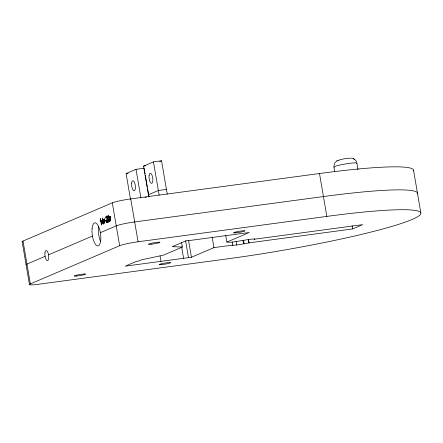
<?xml version="1.0" encoding="UTF-8"?>
<svg xmlns="http://www.w3.org/2000/svg" width="443" height="443" viewBox="0 0 443 443"><rect width="100%" height="100%" fill="white"/><g stroke="black" fill="none" stroke-linecap="round" stroke-linejoin="round"><path stroke-width="0.66" d="M108.679 216.389L108.757 215.758M107.859 216.644L108.02 218.443A11.629 4.17 82.3 0 0 108.147 219.18L108.557 220.808M109.172 220.542L109.006 218.814A12.16 4.358 82.3 0 0 108.884 218.072L108.469 216.444A1.107 0.399 82.3 0 0 107.832 216.61M101.984 222.38L103.092 222.231L103.213 222.951L102.106 223.1L101.984 222.38L102.494 217.806L103.191 221.86L104.587 221.589M102.244 222.264L102.449 219.191L102.926 221.976L102.244 222.264L104.033 221.827L102.926 221.976M333.834 165.981L334.902 162.703L337.117 160.737M107.04 220.625L106.94 221.135A3.068 1.102 82.3 0 0 106.852 221.832L108.297 221.55M107.056 220.542L107.339 218.249L106.907 216.483A2.149 0.77 82.3 0 0 106.054 216.328A2.149 0.77 82.3 0 0 105.883 218.261C106.043 216.372 107.212 216.405 107.018 218.715A11.247 4.031 82.3 0 1 106.763 220.16M336.89 160.842L338.064 160.294M160.981 261.348L160.061 255.982M181.591 242.41L182.383 247.039L163.456 255.14L141.544 259.814L138.609 261.071L136.488 261.353L125.28 266.149L191.442 257.25L213.947 247.62L232.763 245.09L232.232 241.983M225.731 235.477L226.86 242.088L249.293 232.486L188.286 240.693L186.398 240.627L172.255 246.673L182.383 247.039M130.524 199.466L126.1 173.584L136.018 169.342L144.108 168.251L145.044 173.7M148.776 196.764L143.538 166.125L153.455 161.878L161.545 160.792L167.249 194.139M159.685 161.59L161.545 160.792M22.515 241.895A14.575 1.346 -9.7 0 1 23.03 241.031L112.3 202.839A14.575 1.346 -9.7 0 1 130.74 198.907L319.497 173.523A145.725 13.462 -9.7 0 1 413.446 170.981M148.427 194.732L158.345 190.484L166.435 189.399M100.517 218.609L101.768 224.834L101.497 224.944L100.661 220.044A4.834 1.733 82.3 0 1 100.284 221.179M105.174 220.608L105.988 220.26L106.11 220.979L105.296 221.328L105.174 220.608L106.281 220.459M102.106 223.1L104.155 222.547M106.857 221.838L109.028 221.234M108.352 222.336L107.727 222.607A1.423 0.509 82.3 0 1 107.666 222.054M45.07 256.32L26.968 264.061A14.575 1.346 -9.7 0 0 26.447 264.925M48.542 254.83L92.432 236.053M100.367 232.658L116.238 225.869A14.575 1.346 -9.7 0 1 134.678 221.937L323.434 196.554A145.725 13.462 -9.7 0 1 417.378 194.012M30.357 283.908L119.627 245.715A14.575 1.346 -9.7 0 1 138.072 241.778L326.829 216.394A145.725 13.462 -9.7 0 1 412.062 219.484A145.725 13.462 -9.7 0 1 227.641 258.834L38.879 284.212A14.575 1.346 -9.7 0 1 30.357 283.908L23.03 241.031M232.763 245.09L232.154 245.378L237.874 244.868L249.071 242.897L248.506 239.591M248.34 239.58L248.905 242.891L352.689 228.931L362.684 224.656L254.182 239.248L254.891 238.915L250.217 239.281L231.34 242.255L226.86 242.088M143.538 166.125L145.559 165.854M126.1 173.584L128.121 173.313M144.955 197.401L146.301 197.218M101.27 220.304L100.162 220.453L100.29 221.195L101.397 221.046M106.11 220.979L107.217 220.83M350.867 158.14C353.337 158.151 355.746 159.729 356.621 162.066M354.516 159.33L353.243 158.616M109.637 221.373L109.393 220.83M413.524 170.073L420.85 212.945M356.892 163.09L358.027 169.741M352.124 225.625L352.689 228.931M333.911 167.033L334.709 171.696M319.497 173.523L326.829 216.394M243.512 240.184L244.087 243.567M243.019 240.477L243.584 243.783M236.191 241.291L236.822 245.012M212.136 237.038L213.947 247.62M188.58 240.483L191.442 257.25M185.628 240.881L188.491 257.649M181.641 246.906L183.59 258.308M153.455 161.878L159.159 195.23M145.276 175.063L147.253 186.641M147.486 188.004L148.998 196.858M136.018 169.342L140.907 197.943M130.74 198.907L138.072 241.778M112.3 202.839L119.627 245.715M107.92 221.384L108.048 222.142L106.619 222.757A1.423 0.509 82.3 0 1 106.558 222.203M103.479 221.738L103.297 224.175L103.047 222.696M102.333 221.533L102.538 222.718M102.134 222.037L102.239 222.652M22.15 241.684L29.476 284.561M334.205 167.205A11.656 1.074 -9.7 0 1 345.075 164.026A11.656 1.074 -9.7 0 1 356.731 163.329M339.094 160.449A5.831 0.537 -9.7 0 1 343.397 158.976A5.831 0.537 -9.7 0 1 350.169 158.378M100.483 241.191A11.656 4.181 82.3 0 1 98.545 226.622M109.194 220.57A1.146 0.41 82.3 0 1 108.546 220.852M107.959 221.683A3.068 1.102 82.3 0 1 107.998 221.284M106.968 216.893A2.149 0.77 82.3 0 1 106.99 216.749M107.627 222.009A5.615 2.016 82.3 0 1 107.682 221.245M106.519 222.159A5.615 2.016 82.3 0 1 106.796 220.226M100.533 218.632A3.932 1.407 82.3 0 1 100.14 220.387M107.571 216.61C106.99 218.565 109.504 224.551 109.415 219.767C109.554 218.493 108.197 213.293 107.571 216.61M103.546 219.185L103.263 219.307L104.637 223.604L104.703 218.692L104.603 222.641L103.546 219.185M109.432 216.666L109.155 216.788L110.528 221.085L110.595 216.173L110.495 220.121L109.432 216.666M236.03 232.819A5.831 0.537 -9.7 0 0 244.99 230.892A5.831 0.537 -9.7 0 0 236.761 231.755A5.831 0.537 -9.7 0 0 236.03 232.819M151.168 244.237A5.831 0.537 -9.7 0 0 159.917 242.304A5.831 0.537 -9.7 0 0 151.44 243.246A5.831 0.537 -9.7 0 0 151.168 244.237M76.866 276.033A5.831 0.537 -9.7 0 0 85.588 274.101A5.831 0.537 -9.7 0 0 77.082 275.053A5.831 0.537 -9.7 0 0 76.866 276.033M161.706 264.621A5.831 0.537 -9.7 0 0 170.671 262.688A5.831 0.537 -9.7 0 0 162.437 263.552A5.831 0.537 -9.7 0 0 161.706 264.621M92.111 228.223A11.656 4.181 82.3 0 0 97.598 245.92A11.656 4.181 82.3 0 0 99.487 228.942A11.656 4.181 82.3 0 0 92.111 228.223M44.931 252.898A5.1 1.827 82.3 0 0 47.329 260.639A5.1 1.827 82.3 0 0 48.154 253.208A5.1 1.827 82.3 0 0 44.931 252.898M131.632 183.081A5.1 1.827 82.3 0 0 134.03 190.822A5.1 1.827 82.3 0 0 134.855 183.391A5.1 1.827 82.3 0 0 131.632 183.081M149.069 175.622A5.1 1.827 82.3 0 0 151.467 183.363A5.1 1.827 82.3 0 0 152.292 175.932A5.1 1.827 82.3 0 0 149.069 175.622"/></g></svg>
